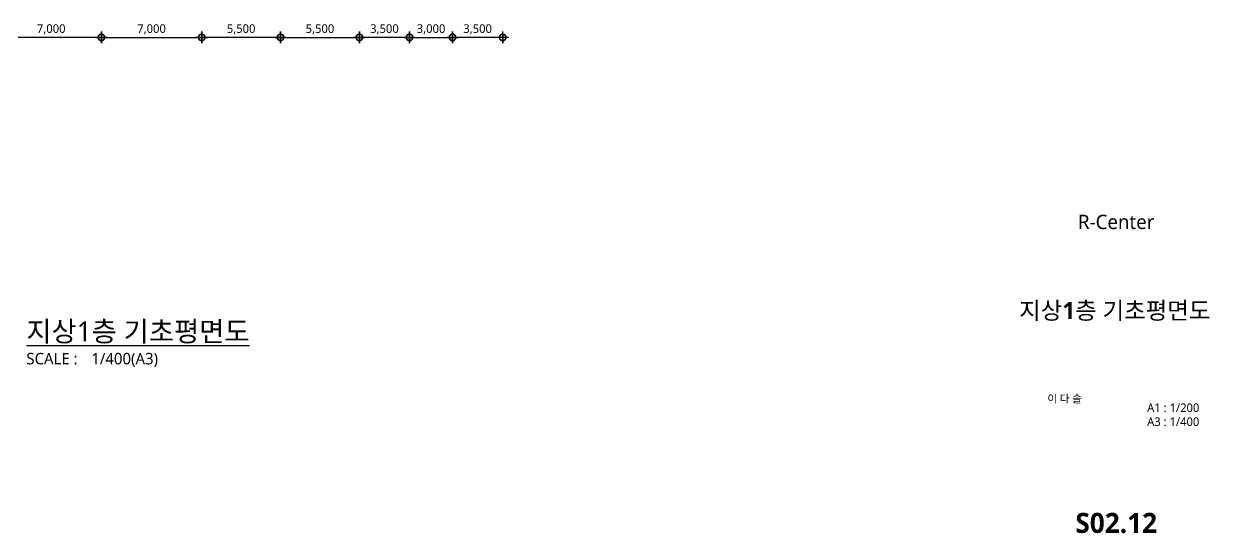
# Model space of a CAD drawing. Header units: millimetres. Extents: x 9300 to 332157, y 4200 to 105100.
# Drawn here: x 247282 to 329994, y 5874 to 41428 of the extents above; entities that cross this region are included whole.
import ezdxf
from ezdxf.enums import TextEntityAlignment as Align

# ---------------------------------------------------------------- set-up
doc = ezdxf.new("R2010")
doc.units = ezdxf.units.MM
doc.header["$LTSCALE"] = 150
doc.layers.get('DEFPOINTS').update_dxf_attribs({"color": 137})
for name, color, linetype in [('DIM', 7, 'Continuous'), ('SHT', 5, 'Continuous'), ('SYM', 6, 'Continuous'), ('TEXT', 3, 'Continuous'), ('TITLE', 7, 'Continuous')]:
    doc.layers.add(name, color=color, linetype=linetype)
doc.styles.add('맑은고딕', font='malgun.ttf')
doc.styles.add('맑은고딕B', font='malgunbd.ttf')
doc.styles.add('스타일1', font='malgun.ttf')
doc.styles.add('스타일2', font='malgunbd.ttf')
doc.dimstyles.new('CJA', dxfattribs={"dimscale": 200, "dimtxt": 3, "dimasz": 1, "dimexe": 2, "dimexo": 3, "dimgap": 1, "dimtad": 1, "dimdec": 0, "dimzin": 1, "dimdsep": 46, "dimlunit": 6, "dimtxsty": '스타일1', "dimblk": 'GAUN-DOT', "dimcen": -2, "dimdle": 2, "dimclrd": 256, "dimclre": 256, "dimclrt": 3, "dimadec": 0, "dimazin": 0, "dimtfac": 1, "dimtdec": 0, "dimtix": 1, "dimtmove": 2, "dimatfit": 3, "dimldrblk": 'DOTSMALL', "dimfxl": 1, "dimtolj": 1, "dimtzin": 1, "dimarcsym": 0})

# ---------------------------------------------------------------- blocks, each defined once
blk = doc.blocks.new('dwgtitle')
at = {"layer": 'SYM', "color": 3, "style": '스타일1'}
blk.add_text('SCALE :', height=4, dxfattribs=at).set_placement((12.25, -1.4))
for tag, p, height in [('%%UTITLE', (12.25, 6.59), 7), ('1/100', (34.89, -1.4), 4)]:
    blk.add_attdef(tag, p, '', height=height, dxfattribs=at)
at = {"layer": 'SYM', "color": 6, "style": '스타일2'}
blk.add_attdef('A', text='', height=10, dxfattribs=at).set_placement((4.89, 5), align=Align.MIDDLE)
blk = doc.blocks.new('GAUN-DOT')
at = {"linetype": 'ByBlock'}
for p, q in [((2, 0), (-2, 0)), ((0, -2), (0, 2))]:
    blk.add_line(p, q, dxfattribs=at)
at = {"const_width": 2.25}
blk.add_lwpolyline([(0, 0.28125, 1), (0, -0.28125, 1)], format="xyb", close=True, dxfattribs=at)
blk = doc.blocks.new('*D118')
at = {"layer": 'DEFPOINTS', "color": 0, "transparency": 16777216}
for p in [(245700, 41264), (252700, 41264), (245700, 40474)]:
    blk.add_point(p, dxfattribs=at)
at = {"layer": 'DIM', "lineweight": -2, "transparency": 16777216}
for p, q in [((245700, 40664), (245700, 40074)), ((252700, 40664), (252700, 40074)), ((252500, 40474), (245900, 40474))]:
    blk.add_line(p, q, dxfattribs=at)
at = {"layer": 'DIM', "lineweight": -2, "transparency": 16777216, "xscale": 200, "yscale": 200, "zscale": 200, "rotation": 180}
blk.add_blockref('GAUN-DOT', (245700, 40474), dxfattribs=at)
at = {"layer": 'DIM', "lineweight": -2, "transparency": 16777216, "xscale": 200, "yscale": 200, "zscale": 200}
blk.add_blockref('GAUN-DOT', (252700, 40474), dxfattribs=at)
at = {"layer": 'DIM', "color": 3, "transparency": 16777216, "insert": (249200, 41034), "char_height": 600, "attachment_point": 5, "style": '스타일1'}
blk.add_mtext('\\A1;7,000', dxfattribs=at)
blk = doc.blocks.new('_DotSmall')
at = {"color": 0, "linetype": 'ByBlock', "const_width": 0.5}
blk.add_lwpolyline([(-0.0625, 0, 1), (0.0625, 0, 1)], format="xyb", close=True, dxfattribs=at)
blk = doc.blocks.new('*D119')
at = {"layer": 'DEFPOINTS', "color": 0, "transparency": 16777216}
for p in [(252700, 41264), (259700, 41264), (259700, 40474)]:
    blk.add_point(p, dxfattribs=at)
at = {"layer": 'DIM', "lineweight": -2, "transparency": 16777216}
for p, q in [((252700, 40664), (252700, 40074)), ((259700, 40664), (259700, 40074)), ((252900, 40474), (259500, 40474))]:
    blk.add_line(p, q, dxfattribs=at)
at = {"layer": 'DIM', "lineweight": -2, "transparency": 16777216, "xscale": 200, "yscale": 200, "zscale": 200, "rotation": 180}
blk.add_blockref('GAUN-DOT', (252700, 40474), dxfattribs=at)
at = {"layer": 'DIM', "lineweight": -2, "transparency": 16777216, "xscale": 200, "yscale": 200, "zscale": 200}
blk.add_blockref('GAUN-DOT', (259700, 40474), dxfattribs=at)
at = {"layer": 'DIM', "color": 3, "transparency": 16777216, "insert": (256200, 41034), "char_height": 600, "attachment_point": 5, "style": '스타일1'}
blk.add_mtext('\\A1;7,000', dxfattribs=at)
blk = doc.blocks.new('*D120')
at = {"layer": 'DEFPOINTS', "color": 0, "transparency": 16777216}
for p in [(259700, 41264), (265200, 41264), (259700, 40474)]:
    blk.add_point(p, dxfattribs=at)
at = {"layer": 'DIM', "lineweight": -2, "transparency": 16777216}
for p, q in [((259700, 40664), (259700, 40074)), ((265200, 40664), (265200, 40074)), ((265000, 40474), (259900, 40474))]:
    blk.add_line(p, q, dxfattribs=at)
at = {"layer": 'DIM', "lineweight": -2, "transparency": 16777216, "xscale": 200, "yscale": 200, "zscale": 200, "rotation": 180}
blk.add_blockref('GAUN-DOT', (259700, 40474), dxfattribs=at)
at = {"layer": 'DIM', "lineweight": -2, "transparency": 16777216, "xscale": 200, "yscale": 200, "zscale": 200}
blk.add_blockref('GAUN-DOT', (265200, 40474), dxfattribs=at)
at = {"layer": 'DIM', "color": 3, "transparency": 16777216, "insert": (262450, 41034), "char_height": 600, "attachment_point": 5, "style": '스타일1'}
blk.add_mtext('\\A1;5,500', dxfattribs=at)
blk = doc.blocks.new('*D121')
at = {"layer": 'DEFPOINTS', "color": 0, "transparency": 16777216}
for p in [(265200, 41264), (270700, 41264), (270700, 40474)]:
    blk.add_point(p, dxfattribs=at)
at = {"layer": 'DIM', "lineweight": -2, "transparency": 16777216}
for p, q in [((265200, 40664), (265200, 40074)), ((270700, 40664), (270700, 40074)), ((265400, 40474), (270500, 40474))]:
    blk.add_line(p, q, dxfattribs=at)
at = {"layer": 'DIM', "lineweight": -2, "transparency": 16777216, "xscale": 200, "yscale": 200, "zscale": 200, "rotation": 180}
blk.add_blockref('GAUN-DOT', (265200, 40474), dxfattribs=at)
at = {"layer": 'DIM', "lineweight": -2, "transparency": 16777216, "xscale": 200, "yscale": 200, "zscale": 200}
blk.add_blockref('GAUN-DOT', (270700, 40474), dxfattribs=at)
at = {"layer": 'DIM', "color": 3, "transparency": 16777216, "insert": (267950, 41034), "char_height": 600, "attachment_point": 5, "style": '스타일1'}
blk.add_mtext('\\A1;5,500', dxfattribs=at)
blk = doc.blocks.new('*D122')
at = {"layer": 'DEFPOINTS', "color": 0, "transparency": 16777216}
for p in [(270700, 41264), (274200, 41264), (270700, 40474)]:
    blk.add_point(p, dxfattribs=at)
at = {"layer": 'DIM', "lineweight": -2, "transparency": 16777216}
for p, q in [((270700, 40664), (270700, 40074)), ((274200, 40664), (274200, 40074)), ((274000, 40474), (270900, 40474))]:
    blk.add_line(p, q, dxfattribs=at)
at = {"layer": 'DIM', "lineweight": -2, "transparency": 16777216, "xscale": 200, "yscale": 200, "zscale": 200, "rotation": 180}
blk.add_blockref('GAUN-DOT', (270700, 40474), dxfattribs=at)
at = {"layer": 'DIM', "lineweight": -2, "transparency": 16777216, "xscale": 200, "yscale": 200, "zscale": 200}
blk.add_blockref('GAUN-DOT', (274200, 40474), dxfattribs=at)
at = {"layer": 'DIM', "color": 3, "transparency": 16777216, "insert": (272450, 41034), "char_height": 600, "attachment_point": 5, "style": '스타일1'}
blk.add_mtext('\\A1;3,500', dxfattribs=at)
blk = doc.blocks.new('*D123')
at = {"layer": 'DEFPOINTS', "color": 0, "transparency": 16777216}
for p in [(274200, 41264), (277200, 41264), (277200, 40474)]:
    blk.add_point(p, dxfattribs=at)
at = {"layer": 'DIM', "lineweight": -2, "transparency": 16777216}
for p, q in [((274200, 40664), (274200, 40074)), ((277200, 40664), (277200, 40074)), ((274400, 40474), (277000, 40474))]:
    blk.add_line(p, q, dxfattribs=at)
at = {"layer": 'DIM', "lineweight": -2, "transparency": 16777216, "xscale": 200, "yscale": 200, "zscale": 200, "rotation": 180}
blk.add_blockref('GAUN-DOT', (274200, 40474), dxfattribs=at)
at = {"layer": 'DIM', "lineweight": -2, "transparency": 16777216, "xscale": 200, "yscale": 200, "zscale": 200}
blk.add_blockref('GAUN-DOT', (277200, 40474), dxfattribs=at)
at = {"layer": 'DIM', "color": 3, "transparency": 16777216, "insert": (275700, 41034), "char_height": 600, "attachment_point": 5, "style": '스타일1'}
blk.add_mtext('\\A1;3,000', dxfattribs=at)
blk = doc.blocks.new('*D124')
at = {"layer": 'DEFPOINTS', "color": 0, "transparency": 16777216}
for p in [(277200, 41264), (280700, 41264), (277200, 40474)]:
    blk.add_point(p, dxfattribs=at)
at = {"layer": 'DIM', "lineweight": -2, "transparency": 16777216}
for p, q in [((277200, 40664), (277200, 40074)), ((280700, 40664), (280700, 40074)), ((280500, 40474), (277400, 40474))]:
    blk.add_line(p, q, dxfattribs=at)
at = {"layer": 'DIM', "lineweight": -2, "transparency": 16777216, "xscale": 200, "yscale": 200, "zscale": 200, "rotation": 180}
blk.add_blockref('GAUN-DOT', (277200, 40474), dxfattribs=at)
at = {"layer": 'DIM', "lineweight": -2, "transparency": 16777216, "xscale": 200, "yscale": 200, "zscale": 200}
blk.add_blockref('GAUN-DOT', (280700, 40474), dxfattribs=at)
at = {"layer": 'DIM', "color": 3, "transparency": 16777216, "insert": (278950, 41034), "char_height": 600, "attachment_point": 5, "style": '스타일1'}
blk.add_mtext('\\A1;3,500', dxfattribs=at)
blk = doc.blocks.new('TITLE')
at = {"layer": 'TITLE', "style": '스타일1'}
for tag, height, p in [('동명칭', 6, (776.77, -457.26)), ('SCALE-A1', 3, (797.5, -522)), ('SCALE-A3', 3, (797.5, -527)), ('DATA', 3, (797.5, -540))]:
    blk.add_attdef(tag, text='', height=height, dxfattribs=at).set_placement(p, align=Align.MIDDLE)
for tag, height, p in [('TITLE1', 6, (776.5, -479.4)), ('TITLE4', 6, (776.5, -484.39)), ('TITLE2', 6, (776.5, -489)), ('TITLE5', 6, (776.5, -493.99)), ('TITLE3', 6, (776.5, -498.7)), ('NAME-1', 3, (760.16, -517.5)), ('NAME-2', 3, (760.16, -526.5)), ('A0.00', 7, (776.5, -561))]:
    blk.add_attdef(tag, text='', height=height, dxfattribs=at).set_placement(p, align=Align.MIDDLE_CENTER)

msp = doc.modelspace()

# ---------------------------------------------------------------- block references
at = {"layer": 'SYM', "xscale": 200, "yscale": 200, "zscale": 200}
msp.add_blockref('dwgtitle', (245018.6, 17940), dxfattribs=at).add_auto_attribs({'%%UTITLE': '%%u지상1층 기초평면도', '1/100': '1/400(A3)', 'A': 'A'})
at = {"layer": 'TEXT'}
ref = msp.add_blockref('TITLE', (168201.9, -0.5), dxfattribs=dict(at, xscale=200, yscale=200, zscale=200))
ref.add_attrib('TITLE2', '지상1층 기초평면도', dxfattribs={"layer": 'SHT', "color": 4, "height": 1200, "style": '맑은고딕B'}).set_placement((323402, 21416.7), align=Align.MIDDLE_CENTER)
ref.add_attrib('NAME-1', '이 다 솔', dxfattribs={"color": 3, "height": 540, "style": '맑은고딕'}).set_placement((318701.9, 15266), align=Align.MIDDLE_LEFT)
ref.add_attrib('SCALE-A1', 'A1 : 1/200', dxfattribs={"layer": 'SHT', "color": 3, "height": 600, "style": '맑은고딕'}).set_placement((327480.2, 14633.9), align=Align.MIDDLE)
ref.add_attrib('SCALE-A3', 'A3 : 1/400', dxfattribs={"layer": 'SHT', "color": 3, "height": 600, "style": '맑은고딕'}).set_placement((327480.2, 13661.1), align=Align.MIDDLE)
ref.add_attrib('A0.00', 'S02.12', dxfattribs={"layer": 'SHT', "color": 4, "height": 1400, "style": '맑은고딕B'}).set_placement((323501.9, 6599.5), align=Align.MIDDLE_CENTER)

# ---------------------------------------------------------------- texts
at = {"layer": 'TEXT', "style": '스타일1'}
msp.add_text('R-Center', height=1000, dxfattribs=at).set_placement((323500, 27600), align=Align.MIDDLE_CENTER)

# ---------------------------------------------------------------- dimensions: what is measured, and where the dimension line sits
at = {"layer": 'DIM'}
for base, p1, p2, angle, picture, middle in [((245700, 40473.8), (252700, 41263.7), (245700, 41263.7), 0, '*D118', (249200, 41034.2)), ((259700, 40473.8), (252700, 41263.7), (259700, 41263.7), 180, '*D119', (256200, 41034.2)), ((259700, 40473.8), (265200, 41263.7), (259700, 41263.7), 0, '*D120', (262450, 41034.2)), ((270700, 40473.8), (265200, 41263.7), (270700, 41263.7), 180, '*D121', (267950, 41034.2)), ((270700, 40473.8), (274200, 41263.7), (270700, 41263.7), 0, '*D122', (272450, 41034.2)), ((277200, 40473.8), (274200, 41263.7), (277200, 41263.7), 180, '*D123', (275700, 41034.2)), ((277200, 40473.8), (280700, 41263.7), (277200, 41263.7), 0, '*D124', (278950, 41034.2))]:
    dim = msp.add_linear_dim(base=base, p1=p1, p2=p2, angle=angle, dimstyle='CJA', dxfattribs=at)
    dim.commit()
    dim.dimension.update_dxf_attribs({"geometry": picture, "text_midpoint": middle})

doc.saveas('drawing.dxf')
